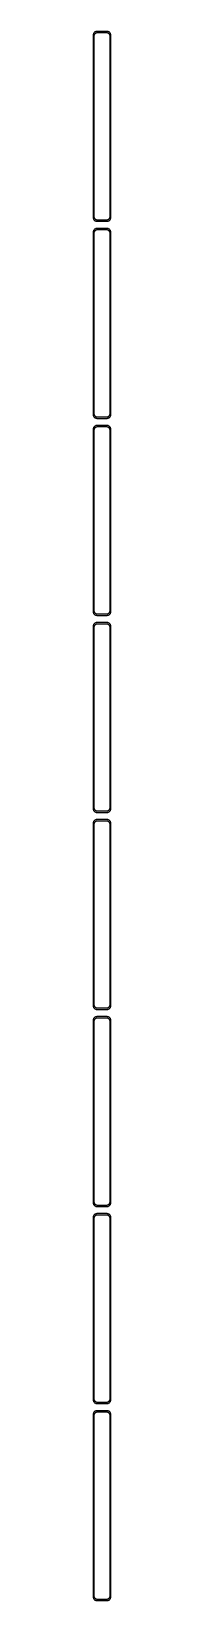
# Model space of a CAD drawing. Header units: metres. Extents: x -11 to 11, y 3615 to 7341.
# Drawn here: x -11 to 11, y 5358 to 7341 of the extents above; entities that cross this region are included whole.
import ezdxf

# ---------------------------------------------------------------- set-up
doc = ezdxf.new("R2010")
doc.units = ezdxf.units.M

msp = doc.modelspace()

# ---------------------------------------------------------------- linework, layer by layer
for p, q in [((-11.0929, 7337.24), (-11.2106, 7336.63)), ((-10.8989, 7337.84), (-11.0929, 7337.24)), ((-10.6315, 7338.41), (-10.8989, 7337.84)), ((-10.2951, 7338.94), (-10.6315, 7338.41)), ((-9.89484, 7339.42), (-10.2951, 7338.94)), ((-9.43712, 7339.85), (-9.89484, 7339.42)), ((-9.4691, 7336.97), (-9.25522, 7337.43)), ((-8.92912, 7340.22), (-9.43712, 7339.85)), ((-9.25522, 7337.43), (-8.98605, 7337.85)), ((-8.98605, 7337.85), (-8.66586, 7338.24)), ((-8.37889, 7340.52), (-8.92912, 7340.22)), ((-8.66586, 7338.24), (-8.29968, 7338.58)), ((-7.79507, 7340.76), (-8.37889, 7340.52)), ((-8.29968, 7338.58), (-7.8933, 7338.88)), ((-7.8933, 7338.88), (-7.45311, 7339.12)), ((-7.1869, 7340.91), (-7.79507, 7340.76)), ((-7.45311, 7339.12), (-6.98605, 7339.3)), ((-6.56395, 7340.99), (-7.1869, 7340.91)), ((-6.98605, 7339.3), (-6.49951, 7339.43)), ((6.56395, 7340.99), (-6.56395, 7340.99)), ((-6.49951, 7339.43), (-6.00116, 7339.49)), ((-6.00116, 7339.49), (6.00116, 7339.49)), ((6.00116, 7339.49), (6.49951, 7339.43)), ((6.49951, 7339.43), (6.98605, 7339.3)), ((7.1869, 7340.91), (6.56395, 7340.99)), ((6.98605, 7339.3), (7.45311, 7339.12)), ((7.79507, 7340.76), (7.1869, 7340.91)), ((7.45311, 7339.12), (7.8933, 7338.88)), ((8.37889, 7340.52), (7.79507, 7340.76)), ((7.8933, 7338.88), (8.29968, 7338.58)), ((8.29968, 7338.58), (8.66586, 7338.24)), ((8.92912, 7340.22), (8.37889, 7340.52)), ((8.66586, 7338.24), (8.98605, 7337.85)), ((9.43712, 7339.85), (8.92912, 7340.22)), ((8.98605, 7337.85), (9.25522, 7337.43)), ((9.25522, 7337.43), (9.4691, 7336.97)), ((9.89484, 7339.42), (9.43712, 7339.85)), ((10.2951, 7338.94), (9.89484, 7339.42)), ((10.6315, 7338.41), (10.2951, 7338.94)), ((10.8989, 7337.84), (10.6315, 7338.41)), ((11.0929, 7337.24), (10.8989, 7337.84)), ((11.2106, 7336.63), (11.0929, 7337.24)), ((-11.2106, 7336.63), (-11.25, 7336)), ((-11.25, 7336), (-11.25, 7106)), ((-9.75, 7335.5), (-9.71844, 7336)), ((-9.75, 7106.5), (-9.75, 7335.5)), ((-9.71844, 7336), (-9.62433, 7336.49)), ((-9.62433, 7336.49), (-9.4691, 7336.97)), ((9.4691, 7336.97), (9.62433, 7336.49)), ((9.62433, 7336.49), (9.71844, 7336)), ((9.71844, 7336), (9.75, 7335.5)), ((9.75, 7335.5), (9.75, 7106.5)), ((11.25, 7336), (11.2106, 7336.63)), ((11.25, 7106), (11.25, 7336)), ((-11.25, 7106), (-11.2106, 7105.37)), ((-11.2106, 7105.37), (-11.0929, 7104.76)), ((-11.0929, 7104.76), (-10.8989, 7104.16)), ((-10.8989, 7104.16), (-10.6315, 7103.59)), ((-10.6315, 7103.59), (-10.2951, 7103.06)), ((-10.2951, 7103.06), (-9.89484, 7102.58)), ((-9.89484, 7102.58), (-9.43712, 7102.15)), ((-9.71844, 7106), (-9.75, 7106.5)), ((-9.62433, 7105.51), (-9.71844, 7106)), ((-9.4691, 7105.03), (-9.62433, 7105.51)), ((-9.25522, 7104.57), (-9.4691, 7105.03)), ((-9.43712, 7102.15), (-8.92912, 7101.78)), ((-8.98605, 7104.15), (-9.25522, 7104.57)), ((-8.66586, 7103.76), (-8.98605, 7104.15)), ((-8.92912, 7101.78), (-8.37889, 7101.48)), ((-8.29968, 7103.42), (-8.66586, 7103.76)), ((-8.37889, 7101.48), (-7.79507, 7101.24)), ((-7.8933, 7103.12), (-8.29968, 7103.42)), ((-7.45311, 7102.88), (-7.8933, 7103.12)), ((-7.79507, 7101.24), (-7.1869, 7101.09)), ((-6.98605, 7102.7), (-7.45311, 7102.88)), ((-7.1869, 7101.09), (-6.56395, 7101.01)), ((-6.49951, 7102.57), (-6.98605, 7102.7)), ((-6.56395, 7101.01), (6.56395, 7101.01)), ((-6.00116, 7102.51), (-6.49951, 7102.57)), ((6.00116, 7102.51), (-6.00116, 7102.51)), ((6.49951, 7102.57), (6.00116, 7102.51)), ((6.98605, 7102.7), (6.49951, 7102.57)), ((6.56395, 7101.01), (7.1869, 7101.09)), ((7.45311, 7102.88), (6.98605, 7102.7)), ((7.1869, 7101.09), (7.79507, 7101.24)), ((7.8933, 7103.12), (7.45311, 7102.88)), ((7.79507, 7101.24), (8.37889, 7101.48)), ((8.29968, 7103.42), (7.8933, 7103.12)), ((8.66586, 7103.76), (8.29968, 7103.42)), ((8.37889, 7101.48), (8.92912, 7101.78)), ((8.98605, 7104.15), (8.66586, 7103.76)), ((8.92912, 7101.78), (9.43712, 7102.15)), ((9.25522, 7104.57), (8.98605, 7104.15)), ((9.4691, 7105.03), (9.25522, 7104.57)), ((9.43712, 7102.15), (9.89484, 7102.58)), ((9.62433, 7105.51), (9.4691, 7105.03)), ((9.71844, 7106), (9.62433, 7105.51)), ((9.75, 7106.5), (9.71844, 7106)), ((9.89484, 7102.58), (10.2951, 7103.06)), ((10.2951, 7103.06), (10.6315, 7103.59)), ((10.6315, 7103.59), (10.8989, 7104.16)), ((10.8989, 7104.16), (11.0929, 7104.76)), ((11.0929, 7104.76), (11.2106, 7105.37)), ((11.2106, 7105.37), (11.25, 7106)), ((-11.2106, 7087.63), (-11.25, 7087)), ((-11.25, 7087), (-11.25, 6857)), ((-11.0929, 7088.24), (-11.2106, 7087.63)), ((-10.8989, 7088.84), (-11.0929, 7088.24)), ((-10.6315, 7089.41), (-10.8989, 7088.84)), ((-10.2951, 7089.94), (-10.6315, 7089.41)), ((-9.89484, 7090.42), (-10.2951, 7089.94)), ((-9.43712, 7090.85), (-9.89484, 7090.42)), ((-9.75, 7086.5), (-9.71844, 7087)), ((-9.75, 6857.5), (-9.75, 7086.5)), ((-9.71844, 7087), (-9.62433, 7087.49)), ((-9.62433, 7087.49), (-9.4691, 7087.97)), ((-9.4691, 7087.97), (-9.25522, 7088.43)), ((-8.92912, 7091.22), (-9.43712, 7090.85)), ((-9.25522, 7088.43), (-8.98605, 7088.85)), ((-8.98605, 7088.85), (-8.66586, 7089.24)), ((-8.37889, 7091.52), (-8.92912, 7091.22)), ((-8.66586, 7089.24), (-8.29968, 7089.58)), ((-7.79507, 7091.76), (-8.37889, 7091.52)), ((-8.29968, 7089.58), (-7.8933, 7089.88)), ((-7.8933, 7089.88), (-7.45311, 7090.12)), ((-7.1869, 7091.91), (-7.79507, 7091.76)), ((-7.45311, 7090.12), (-6.98605, 7090.3)), ((-6.56395, 7091.99), (-7.1869, 7091.91)), ((-6.98605, 7090.3), (-6.49951, 7090.43)), ((6.56395, 7091.99), (-6.56395, 7091.99)), ((-6.49951, 7090.43), (-6.00116, 7090.49)), ((-6.00116, 7090.49), (6.00116, 7090.49)), ((6.00116, 7090.49), (6.49951, 7090.43)), ((6.49951, 7090.43), (6.98605, 7090.3)), ((7.1869, 7091.91), (6.56395, 7091.99)), ((6.98605, 7090.3), (7.45311, 7090.12)), ((7.79507, 7091.76), (7.1869, 7091.91)), ((7.45311, 7090.12), (7.8933, 7089.88)), ((8.37889, 7091.52), (7.79507, 7091.76)), ((7.8933, 7089.88), (8.29968, 7089.58)), ((8.29968, 7089.58), (8.66586, 7089.24)), ((8.92912, 7091.22), (8.37889, 7091.52)), ((8.66586, 7089.24), (8.98605, 7088.85)), ((9.43712, 7090.85), (8.92912, 7091.22)), ((8.98605, 7088.85), (9.25522, 7088.43)), ((9.25522, 7088.43), (9.4691, 7087.97)), ((9.89484, 7090.42), (9.43712, 7090.85)), ((9.4691, 7087.97), (9.62433, 7087.49)), ((9.62433, 7087.49), (9.71844, 7087)), ((9.71844, 7087), (9.75, 7086.5)), ((9.75, 7086.5), (9.75, 6857.5)), ((10.2951, 7089.94), (9.89484, 7090.42)), ((10.6315, 7089.41), (10.2951, 7089.94)), ((10.8989, 7088.84), (10.6315, 7089.41)), ((11.0929, 7088.24), (10.8989, 7088.84)), ((11.2106, 7087.63), (11.0929, 7088.24)), ((11.25, 7087), (11.2106, 7087.63)), ((11.25, 6857), (11.25, 7087)), ((-11.25, 6857), (-11.2106, 6856.37)), ((-11.2106, 6856.37), (-11.0929, 6855.76)), ((-11.0929, 6855.76), (-10.8989, 6855.16)), ((-10.8989, 6855.16), (-10.6315, 6854.59)), ((-10.6315, 6854.59), (-10.2951, 6854.06)), ((-10.2951, 6854.06), (-9.89484, 6853.58)), ((-9.89484, 6841.42), (-10.2951, 6840.94)), ((-9.89484, 6853.58), (-9.43712, 6853.15)), ((-9.43712, 6841.85), (-9.89484, 6841.42)), ((-9.71844, 6857), (-9.75, 6857.5)), ((-9.62433, 6856.51), (-9.71844, 6857)), ((-9.4691, 6856.03), (-9.62433, 6856.51)), ((-9.25522, 6855.57), (-9.4691, 6856.03)), ((-9.43712, 6853.15), (-8.92912, 6852.78)), ((-8.92912, 6842.22), (-9.43712, 6841.85)), ((-8.98605, 6855.15), (-9.25522, 6855.57)), ((-8.66586, 6854.76), (-8.98605, 6855.15)), ((-8.92912, 6852.78), (-8.37889, 6852.48)), ((-8.37889, 6842.52), (-8.92912, 6842.22)), ((-8.29968, 6854.42), (-8.66586, 6854.76)), ((-8.37889, 6852.48), (-7.79507, 6852.24)), ((-7.79507, 6842.76), (-8.37889, 6842.52)), ((-7.8933, 6854.12), (-8.29968, 6854.42)), ((-7.45311, 6853.88), (-7.8933, 6854.12)), ((-7.79507, 6852.24), (-7.1869, 6852.09)), ((-7.1869, 6842.91), (-7.79507, 6842.76)), ((-6.98605, 6853.7), (-7.45311, 6853.88)), ((-7.45311, 6841.12), (-6.98605, 6841.3)), ((-7.1869, 6852.09), (-6.56395, 6852.01)), ((-6.56395, 6842.99), (-7.1869, 6842.91)), ((-6.49951, 6853.57), (-6.98605, 6853.7)), ((-6.98605, 6841.3), (-6.49951, 6841.43)), ((-6.56395, 6852.01), (6.56395, 6852.01)), ((6.56395, 6842.99), (-6.56395, 6842.99)), ((-6.00116, 6853.51), (-6.49951, 6853.57)), ((-6.49951, 6841.43), (-6.00116, 6841.49)), ((6.00116, 6853.51), (-6.00116, 6853.51)), ((-6.00116, 6841.49), (6.00116, 6841.49)), ((6.49951, 6853.57), (6.00116, 6853.51)), ((6.00116, 6841.49), (6.49951, 6841.43)), ((6.98605, 6853.7), (6.49951, 6853.57)), ((6.49951, 6841.43), (6.98605, 6841.3)), ((6.56395, 6852.01), (7.1869, 6852.09)), ((7.1869, 6842.91), (6.56395, 6842.99)), ((7.45311, 6853.88), (6.98605, 6853.7)), ((6.98605, 6841.3), (7.45311, 6841.12)), ((7.1869, 6852.09), (7.79507, 6852.24)), ((7.79507, 6842.76), (7.1869, 6842.91)), ((7.8933, 6854.12), (7.45311, 6853.88)), ((7.79507, 6852.24), (8.37889, 6852.48)), ((8.37889, 6842.52), (7.79507, 6842.76)), ((8.29968, 6854.42), (7.8933, 6854.12)), ((8.66586, 6854.76), (8.29968, 6854.42)), ((8.37889, 6852.48), (8.92912, 6852.78)), ((8.92912, 6842.22), (8.37889, 6842.52)), ((8.98605, 6855.15), (8.66586, 6854.76)), ((8.92912, 6852.78), (9.43712, 6853.15)), ((9.43712, 6841.85), (8.92912, 6842.22)), ((9.25522, 6855.57), (8.98605, 6855.15)), ((9.4691, 6856.03), (9.25522, 6855.57)), ((9.43712, 6853.15), (9.89484, 6853.58)), ((9.89484, 6841.42), (9.43712, 6841.85)), ((9.62433, 6856.51), (9.4691, 6856.03)), ((9.71844, 6857), (9.62433, 6856.51)), ((9.75, 6857.5), (9.71844, 6857)), ((9.89484, 6853.58), (10.2951, 6854.06)), ((10.2951, 6840.94), (9.89484, 6841.42)), ((10.2951, 6854.06), (10.6315, 6854.59)), ((10.6315, 6854.59), (10.8989, 6855.16)), ((10.8989, 6855.16), (11.0929, 6855.76)), ((11.0929, 6855.76), (11.2106, 6856.37)), ((11.2106, 6856.37), (11.25, 6857)), ((-11.2106, 6838.63), (-11.25, 6838)), ((-11.25, 6838), (-11.25, 6608)), ((-11.0929, 6839.24), (-11.2106, 6838.63)), ((-10.8989, 6839.84), (-11.0929, 6839.24)), ((-10.6315, 6840.41), (-10.8989, 6839.84)), ((-10.2951, 6840.94), (-10.6315, 6840.41)), ((-9.75, 6837.5), (-9.71844, 6838)), ((-9.75, 6608.5), (-9.75, 6837.5)), ((-9.71844, 6838), (-9.62433, 6838.49)), ((-9.62433, 6838.49), (-9.4691, 6838.97)), ((-9.4691, 6838.97), (-9.25522, 6839.43)), ((-9.25522, 6839.43), (-8.98605, 6839.85)), ((-8.98605, 6839.85), (-8.66586, 6840.24)), ((-8.66586, 6840.24), (-8.29968, 6840.58)), ((-8.29968, 6840.58), (-7.8933, 6840.88)), ((-7.8933, 6840.88), (-7.45311, 6841.12)), ((7.45311, 6841.12), (7.8933, 6840.88)), ((7.8933, 6840.88), (8.29968, 6840.58)), ((8.29968, 6840.58), (8.66586, 6840.24)), ((8.66586, 6840.24), (8.98605, 6839.85)), ((8.98605, 6839.85), (9.25522, 6839.43)), ((9.25522, 6839.43), (9.4691, 6838.97)), ((9.4691, 6838.97), (9.62433, 6838.49)), ((9.62433, 6838.49), (9.71844, 6838)), ((9.71844, 6838), (9.75, 6837.5)), ((9.75, 6837.5), (9.75, 6608.5)), ((10.6315, 6840.41), (10.2951, 6840.94)), ((10.8989, 6839.84), (10.6315, 6840.41)), ((11.0929, 6839.24), (10.8989, 6839.84)), ((11.2106, 6838.63), (11.0929, 6839.24)), ((11.25, 6838), (11.2106, 6838.63)), ((11.25, 6608), (11.25, 6838)), ((-11.25, 6608), (-11.2106, 6607.37)), ((-11.2106, 6607.37), (-11.0929, 6606.76)), ((-11.0929, 6606.76), (-10.8989, 6606.16)), ((-10.8989, 6606.16), (-10.6315, 6605.59)), ((-10.6315, 6605.59), (-10.2951, 6605.06)), ((-10.2951, 6605.06), (-9.89484, 6604.58)), ((-9.89484, 6604.58), (-9.43712, 6604.15)), ((-9.71844, 6608), (-9.75, 6608.5)), ((-9.62433, 6607.51), (-9.71844, 6608)), ((-9.4691, 6607.03), (-9.62433, 6607.51)), ((-9.25522, 6606.57), (-9.4691, 6607.03)), ((-9.43712, 6604.15), (-8.92912, 6603.78)), ((-8.98605, 6606.15), (-9.25522, 6606.57)), ((-8.66586, 6605.76), (-8.98605, 6606.15)), ((-8.92912, 6603.78), (-8.37889, 6603.48)), ((-8.29968, 6605.42), (-8.66586, 6605.76)), ((-8.37889, 6603.48), (-7.79507, 6603.24)), ((-7.8933, 6605.12), (-8.29968, 6605.42)), ((-7.45311, 6604.88), (-7.8933, 6605.12)), ((-6.98605, 6604.7), (-7.45311, 6604.88)), ((-6.49951, 6604.57), (-6.98605, 6604.7)), ((-6.00116, 6604.51), (-6.49951, 6604.57)), ((6.00116, 6604.51), (-6.00116, 6604.51)), ((6.49951, 6604.57), (6.00116, 6604.51)), ((6.98605, 6604.7), (6.49951, 6604.57)), ((7.45311, 6604.88), (6.98605, 6604.7)), ((7.8933, 6605.12), (7.45311, 6604.88)), ((7.79507, 6603.24), (8.37889, 6603.48)), ((8.29968, 6605.42), (7.8933, 6605.12)), ((8.66586, 6605.76), (8.29968, 6605.42)), ((8.37889, 6603.48), (8.92912, 6603.78)), ((8.98605, 6606.15), (8.66586, 6605.76)), ((8.92912, 6603.78), (9.43712, 6604.15)), ((9.25522, 6606.57), (8.98605, 6606.15)), ((9.4691, 6607.03), (9.25522, 6606.57)), ((9.43712, 6604.15), (9.89484, 6604.58)), ((9.62433, 6607.51), (9.4691, 6607.03)), ((9.71844, 6608), (9.62433, 6607.51)), ((9.75, 6608.5), (9.71844, 6608)), ((9.89484, 6604.58), (10.2951, 6605.06)), ((10.2951, 6605.06), (10.6315, 6605.59)), ((10.6315, 6605.59), (10.8989, 6606.16)), ((10.8989, 6606.16), (11.0929, 6606.76)), ((11.0929, 6606.76), (11.2106, 6607.37)), ((11.2106, 6607.37), (11.25, 6608)), ((-11.2106, 6589.63), (-11.25, 6589)), ((-11.25, 6589), (-11.25, 6359)), ((-11.0929, 6590.24), (-11.2106, 6589.63)), ((-10.8989, 6590.84), (-11.0929, 6590.24)), ((-10.6315, 6591.41), (-10.8989, 6590.84)), ((-10.2951, 6591.94), (-10.6315, 6591.41)), ((-9.89484, 6592.42), (-10.2951, 6591.94)), ((-9.43712, 6592.85), (-9.89484, 6592.42)), ((-9.75, 6588.5), (-9.71844, 6589)), ((-9.75, 6359.5), (-9.75, 6588.5)), ((-9.71844, 6589), (-9.62433, 6589.49)), ((-9.62433, 6589.49), (-9.4691, 6589.97)), ((-9.4691, 6589.97), (-9.25522, 6590.43)), ((-8.92912, 6593.22), (-9.43712, 6592.85)), ((-9.25522, 6590.43), (-8.98605, 6590.85)), ((-8.98605, 6590.85), (-8.66586, 6591.24)), ((-8.37889, 6593.52), (-8.92912, 6593.22)), ((-8.66586, 6591.24), (-8.29968, 6591.58)), ((-7.79507, 6593.76), (-8.37889, 6593.52)), ((-8.29968, 6591.58), (-7.8933, 6591.88)), ((-7.8933, 6591.88), (-7.45311, 6592.12)), ((-7.79507, 6603.24), (-7.1869, 6603.09)), ((-7.1869, 6593.91), (-7.79507, 6593.76)), ((-7.45311, 6592.12), (-6.98605, 6592.3)), ((-7.1869, 6603.09), (-6.56395, 6603.01)), ((-6.56395, 6593.99), (-7.1869, 6593.91)), ((-6.98605, 6592.3), (-6.49951, 6592.43)), ((-6.56395, 6603.01), (6.56395, 6603.01)), ((6.56395, 6593.99), (-6.56395, 6593.99)), ((-6.49951, 6592.43), (-6.00116, 6592.49)), ((-6.00116, 6592.49), (6.00116, 6592.49)), ((6.00116, 6592.49), (6.49951, 6592.43)), ((6.49951, 6592.43), (6.98605, 6592.3)), ((6.56395, 6603.01), (7.1869, 6603.09)), ((7.1869, 6593.91), (6.56395, 6593.99)), ((6.98605, 6592.3), (7.45311, 6592.12)), ((7.1869, 6603.09), (7.79507, 6603.24)), ((7.79507, 6593.76), (7.1869, 6593.91)), ((7.45311, 6592.12), (7.8933, 6591.88)), ((8.37889, 6593.52), (7.79507, 6593.76)), ((7.8933, 6591.88), (8.29968, 6591.58)), ((8.29968, 6591.58), (8.66586, 6591.24)), ((8.92912, 6593.22), (8.37889, 6593.52)), ((8.66586, 6591.24), (8.98605, 6590.85)), ((9.43712, 6592.85), (8.92912, 6593.22)), ((8.98605, 6590.85), (9.25522, 6590.43)), ((9.25522, 6590.43), (9.4691, 6589.97)), ((9.89484, 6592.42), (9.43712, 6592.85)), ((9.4691, 6589.97), (9.62433, 6589.49)), ((9.62433, 6589.49), (9.71844, 6589)), ((9.71844, 6589), (9.75, 6588.5)), ((9.75, 6588.5), (9.75, 6359.5)), ((10.2951, 6591.94), (9.89484, 6592.42)), ((10.6315, 6591.41), (10.2951, 6591.94)), ((10.8989, 6590.84), (10.6315, 6591.41)), ((11.0929, 6590.24), (10.8989, 6590.84)), ((11.2106, 6589.63), (11.0929, 6590.24)), ((11.25, 6589), (11.2106, 6589.63)), ((11.25, 6359), (11.25, 6589)), ((-11.25, 6359), (-11.2106, 6358.37)), ((-11.2106, 6358.37), (-11.0929, 6357.76)), ((-11.0929, 6357.76), (-10.8989, 6357.16)), ((-10.8989, 6357.16), (-10.6315, 6356.59)), ((-10.6315, 6356.59), (-10.2951, 6356.06)), ((-10.2951, 6356.06), (-9.89484, 6355.58)), ((-9.89484, 6355.58), (-9.43712, 6355.15)), ((-9.71844, 6359), (-9.75, 6359.5)), ((-9.62433, 6358.51), (-9.71844, 6359)), ((-9.4691, 6358.03), (-9.62433, 6358.51)), ((-9.25522, 6357.57), (-9.4691, 6358.03)), ((-9.43712, 6355.15), (-8.92912, 6354.78)), ((-8.98605, 6357.15), (-9.25522, 6357.57)), ((-8.66586, 6356.76), (-8.98605, 6357.15)), ((-8.92912, 6354.78), (-8.37889, 6354.48)), ((-8.29968, 6356.42), (-8.66586, 6356.76)), ((-8.37889, 6354.48), (-7.79507, 6354.24)), ((-7.8933, 6356.12), (-8.29968, 6356.42)), ((-7.45311, 6355.88), (-7.8933, 6356.12)), ((-7.79507, 6354.24), (-7.1869, 6354.09)), ((-6.98605, 6355.7), (-7.45311, 6355.88)), ((-7.1869, 6354.09), (-6.56395, 6354.01)), ((-6.49951, 6355.57), (-6.98605, 6355.7)), ((-6.56395, 6354.01), (6.56395, 6354.01)), ((-6.00116, 6355.51), (-6.49951, 6355.57)), ((6.00116, 6355.51), (-6.00116, 6355.51)), ((6.49951, 6355.57), (6.00116, 6355.51)), ((6.98605, 6355.7), (6.49951, 6355.57)), ((6.56395, 6354.01), (7.1869, 6354.09)), ((7.45311, 6355.88), (6.98605, 6355.7)), ((7.1869, 6354.09), (7.79507, 6354.24)), ((7.8933, 6356.12), (7.45311, 6355.88)), ((7.79507, 6354.24), (8.37889, 6354.48)), ((8.29968, 6356.42), (7.8933, 6356.12)), ((8.66586, 6356.76), (8.29968, 6356.42)), ((8.37889, 6354.48), (8.92912, 6354.78)), ((8.98605, 6357.15), (8.66586, 6356.76)), ((8.92912, 6354.78), (9.43712, 6355.15)), ((9.25522, 6357.57), (8.98605, 6357.15)), ((9.4691, 6358.03), (9.25522, 6357.57)), ((9.43712, 6355.15), (9.89484, 6355.58)), ((9.62433, 6358.51), (9.4691, 6358.03)), ((9.71844, 6359), (9.62433, 6358.51)), ((9.75, 6359.5), (9.71844, 6359)), ((9.89484, 6355.58), (10.2951, 6356.06)), ((10.2951, 6356.06), (10.6315, 6356.59)), ((10.6315, 6356.59), (10.8989, 6357.16)), ((10.8989, 6357.16), (11.0929, 6357.76)), ((11.0929, 6357.76), (11.2106, 6358.37)), ((11.2106, 6358.37), (11.25, 6359)), ((-11.2106, 6340.63), (-11.25, 6340)), ((-11.25, 6340), (-11.25, 6110)), ((-11.0929, 6341.24), (-11.2106, 6340.63)), ((-10.8989, 6341.84), (-11.0929, 6341.24)), ((-10.6315, 6342.41), (-10.8989, 6341.84)), ((-10.2951, 6342.94), (-10.6315, 6342.41)), ((-9.89484, 6343.42), (-10.2951, 6342.94)), ((-9.43712, 6343.85), (-9.89484, 6343.42)), ((-9.75, 6339.5), (-9.71844, 6340)), ((-9.75, 6110.5), (-9.75, 6339.5)), ((-9.71844, 6340), (-9.62433, 6340.49)), ((-9.62433, 6340.49), (-9.4691, 6340.97)), ((-9.4691, 6340.97), (-9.25522, 6341.43)), ((-8.92912, 6344.22), (-9.43712, 6343.85)), ((-9.25522, 6341.43), (-8.98605, 6341.85)), ((-8.98605, 6341.85), (-8.66586, 6342.24)), ((-8.37889, 6344.52), (-8.92912, 6344.22)), ((-8.66586, 6342.24), (-8.29968, 6342.58)), ((-7.79507, 6344.76), (-8.37889, 6344.52)), ((-8.29968, 6342.58), (-7.8933, 6342.88)), ((-7.8933, 6342.88), (-7.45311, 6343.12)), ((-7.1869, 6344.91), (-7.79507, 6344.76)), ((-7.45311, 6343.12), (-6.98605, 6343.3)), ((-6.56395, 6344.99), (-7.1869, 6344.91)), ((-6.98605, 6343.3), (-6.49951, 6343.43)), ((6.56395, 6344.99), (-6.56395, 6344.99)), ((-6.49951, 6343.43), (-6.00116, 6343.49)), ((-6.00116, 6343.49), (6.00116, 6343.49)), ((6.00116, 6343.49), (6.49951, 6343.43)), ((6.49951, 6343.43), (6.98605, 6343.3)), ((7.1869, 6344.91), (6.56395, 6344.99)), ((6.98605, 6343.3), (7.45311, 6343.12)), ((7.79507, 6344.76), (7.1869, 6344.91)), ((7.45311, 6343.12), (7.8933, 6342.88)), ((8.37889, 6344.52), (7.79507, 6344.76)), ((7.8933, 6342.88), (8.29968, 6342.58)), ((8.29968, 6342.58), (8.66586, 6342.24)), ((8.92912, 6344.22), (8.37889, 6344.52)), ((8.66586, 6342.24), (8.98605, 6341.85)), ((9.43712, 6343.85), (8.92912, 6344.22)), ((8.98605, 6341.85), (9.25522, 6341.43)), ((9.25522, 6341.43), (9.4691, 6340.97)), ((9.89484, 6343.42), (9.43712, 6343.85)), ((9.4691, 6340.97), (9.62433, 6340.49)), ((9.62433, 6340.49), (9.71844, 6340)), ((9.71844, 6340), (9.75, 6339.5)), ((9.75, 6339.5), (9.75, 6110.5)), ((10.2951, 6342.94), (9.89484, 6343.42)), ((10.6315, 6342.41), (10.2951, 6342.94)), ((10.8989, 6341.84), (10.6315, 6342.41)), ((11.0929, 6341.24), (10.8989, 6341.84)), ((11.2106, 6340.63), (11.0929, 6341.24)), ((11.25, 6340), (11.2106, 6340.63)), ((11.25, 6110), (11.25, 6340)), ((-11.25, 6110), (-11.2106, 6109.37)), ((-11.2106, 6109.37), (-11.0929, 6108.76)), ((-11.0929, 6108.76), (-10.8989, 6108.16)), ((-10.8989, 6108.16), (-10.6315, 6107.59)), ((-10.6315, 6107.59), (-10.2951, 6107.06)), ((-9.71844, 6110), (-9.75, 6110.5)), ((-9.62433, 6109.51), (-9.71844, 6110)), ((-9.4691, 6109.03), (-9.62433, 6109.51)), ((-9.25522, 6108.57), (-9.4691, 6109.03)), ((-8.98605, 6108.15), (-9.25522, 6108.57)), ((-8.66586, 6107.76), (-8.98605, 6108.15)), ((-8.29968, 6107.42), (-8.66586, 6107.76)), ((8.66586, 6107.76), (8.29968, 6107.42)), ((8.98605, 6108.15), (8.66586, 6107.76)), ((9.25522, 6108.57), (8.98605, 6108.15)), ((9.4691, 6109.03), (9.25522, 6108.57)), ((9.62433, 6109.51), (9.4691, 6109.03)), ((9.71844, 6110), (9.62433, 6109.51)), ((9.75, 6110.5), (9.71844, 6110)), ((10.2951, 6107.06), (10.6315, 6107.59)), ((10.6315, 6107.59), (10.8989, 6108.16)), ((10.8989, 6108.16), (11.0929, 6108.76)), ((11.0929, 6108.76), (11.2106, 6109.37)), ((11.2106, 6109.37), (11.25, 6110)), ((-11.2106, 6091.63), (-11.25, 6091)), ((-11.25, 6091), (-11.25, 5861)), ((-11.0929, 6092.24), (-11.2106, 6091.63)), ((-10.8989, 6092.84), (-11.0929, 6092.24)), ((-10.6315, 6093.41), (-10.8989, 6092.84)), ((-10.2951, 6093.94), (-10.6315, 6093.41)), ((-10.2951, 6107.06), (-9.89484, 6106.58)), ((-9.89484, 6094.42), (-10.2951, 6093.94)), ((-9.89484, 6106.58), (-9.43712, 6106.15)), ((-9.43712, 6094.85), (-9.89484, 6094.42)), ((-9.75, 6090.5), (-9.71844, 6091)), ((-9.75, 5861.5), (-9.75, 6090.5)), ((-9.71844, 6091), (-9.62433, 6091.49)), ((-9.62433, 6091.49), (-9.4691, 6091.97)), ((-9.4691, 6091.97), (-9.25522, 6092.43)), ((-9.43712, 6106.15), (-8.92912, 6105.78)), ((-8.92912, 6095.22), (-9.43712, 6094.85)), ((-9.25522, 6092.43), (-8.98605, 6092.85)), ((-8.98605, 6092.85), (-8.66586, 6093.24)), ((-8.92912, 6105.78), (-8.37889, 6105.48)), ((-8.37889, 6095.52), (-8.92912, 6095.22)), ((-8.66586, 6093.24), (-8.29968, 6093.58)), ((-8.37889, 6105.48), (-7.79507, 6105.24)), ((-7.79507, 6095.76), (-8.37889, 6095.52)), ((-7.8933, 6107.12), (-8.29968, 6107.42)), ((-8.29968, 6093.58), (-7.8933, 6093.88)), ((-7.45311, 6106.88), (-7.8933, 6107.12)), ((-7.8933, 6093.88), (-7.45311, 6094.12)), ((-7.79507, 6105.24), (-7.1869, 6105.09)), ((-7.1869, 6095.91), (-7.79507, 6095.76)), ((-6.98605, 6106.7), (-7.45311, 6106.88)), ((-7.45311, 6094.12), (-6.98605, 6094.3)), ((-7.1869, 6105.09), (-6.56395, 6105.01)), ((-6.56395, 6095.99), (-7.1869, 6095.91)), ((-6.49951, 6106.57), (-6.98605, 6106.7)), ((-6.98605, 6094.3), (-6.49951, 6094.43)), ((-6.56395, 6105.01), (6.56395, 6105.01)), ((6.56395, 6095.99), (-6.56395, 6095.99)), ((-6.00116, 6106.51), (-6.49951, 6106.57)), ((-6.49951, 6094.43), (-6.00116, 6094.49)), ((6.00116, 6106.51), (-6.00116, 6106.51)), ((-6.00116, 6094.49), (6.00116, 6094.49)), ((6.49951, 6106.57), (6.00116, 6106.51)), ((6.00116, 6094.49), (6.49951, 6094.43)), ((6.98605, 6106.7), (6.49951, 6106.57)), ((6.49951, 6094.43), (6.98605, 6094.3)), ((6.56395, 6105.01), (7.1869, 6105.09)), ((7.1869, 6095.91), (6.56395, 6095.99)), ((7.45311, 6106.88), (6.98605, 6106.7)), ((6.98605, 6094.3), (7.45311, 6094.12)), ((7.1869, 6105.09), (7.79507, 6105.24)), ((7.79507, 6095.76), (7.1869, 6095.91)), ((7.8933, 6107.12), (7.45311, 6106.88)), ((7.45311, 6094.12), (7.8933, 6093.88)), ((7.79507, 6105.24), (8.37889, 6105.48)), ((8.37889, 6095.52), (7.79507, 6095.76)), ((8.29968, 6107.42), (7.8933, 6107.12)), ((7.8933, 6093.88), (8.29968, 6093.58)), ((8.29968, 6093.58), (8.66586, 6093.24)), ((8.37889, 6105.48), (8.92912, 6105.78)), ((8.92912, 6095.22), (8.37889, 6095.52)), ((8.66586, 6093.24), (8.98605, 6092.85)), ((8.92912, 6105.78), (9.43712, 6106.15)), ((9.43712, 6094.85), (8.92912, 6095.22)), ((8.98605, 6092.85), (9.25522, 6092.43)), ((9.25522, 6092.43), (9.4691, 6091.97)), ((9.43712, 6106.15), (9.89484, 6106.58)), ((9.89484, 6094.42), (9.43712, 6094.85)), ((9.4691, 6091.97), (9.62433, 6091.49)), ((9.62433, 6091.49), (9.71844, 6091)), ((9.71844, 6091), (9.75, 6090.5)), ((9.75, 6090.5), (9.75, 5861.5)), ((9.89484, 6106.58), (10.2951, 6107.06)), ((10.2951, 6093.94), (9.89484, 6094.42)), ((10.6315, 6093.41), (10.2951, 6093.94)), ((10.8989, 6092.84), (10.6315, 6093.41)), ((11.0929, 6092.24), (10.8989, 6092.84)), ((11.2106, 6091.63), (11.0929, 6092.24)), ((11.25, 6091), (11.2106, 6091.63)), ((11.25, 5861), (11.25, 6091)), ((-11.25, 5861), (-11.2106, 5860.37)), ((-11.2106, 5860.37), (-11.0929, 5859.76)), ((-11.0929, 5859.76), (-10.8989, 5859.16)), ((-10.8989, 5859.16), (-10.6315, 5858.59)), ((-10.6315, 5858.59), (-10.2951, 5858.06)), ((-10.2951, 5858.06), (-9.89484, 5857.58)), ((-9.89484, 5857.58), (-9.43712, 5857.15)), ((-9.71844, 5861), (-9.75, 5861.5)), ((-9.62433, 5860.51), (-9.71844, 5861)), ((-9.4691, 5860.03), (-9.62433, 5860.51)), ((-9.25522, 5859.57), (-9.4691, 5860.03)), ((-9.43712, 5857.15), (-8.92912, 5856.78)), ((-8.98605, 5859.15), (-9.25522, 5859.57)), ((-8.66586, 5858.76), (-8.98605, 5859.15)), ((-8.92912, 5856.78), (-8.37889, 5856.48)), ((-8.29968, 5858.42), (-8.66586, 5858.76)), ((-8.37889, 5856.48), (-7.79507, 5856.24)), ((-7.8933, 5858.12), (-8.29968, 5858.42)), ((-7.45311, 5857.88), (-7.8933, 5858.12)), ((-7.79507, 5856.24), (-7.1869, 5856.09)), ((-6.98605, 5857.7), (-7.45311, 5857.88)), ((-7.1869, 5856.09), (-6.56395, 5856.01)), ((-6.49951, 5857.57), (-6.98605, 5857.7)), ((-6.56395, 5856.01), (6.56395, 5856.01)), ((-6.00116, 5857.51), (-6.49951, 5857.57)), ((6.00116, 5857.51), (-6.00116, 5857.51)), ((6.49951, 5857.57), (6.00116, 5857.51)), ((6.98605, 5857.7), (6.49951, 5857.57)), ((6.56395, 5856.01), (7.1869, 5856.09)), ((7.45311, 5857.88), (6.98605, 5857.7)), ((7.1869, 5856.09), (7.79507, 5856.24)), ((7.8933, 5858.12), (7.45311, 5857.88)), ((7.79507, 5856.24), (8.37889, 5856.48)), ((8.29968, 5858.42), (7.8933, 5858.12)), ((8.66586, 5858.76), (8.29968, 5858.42)), ((8.37889, 5856.48), (8.92912, 5856.78)), ((8.98605, 5859.15), (8.66586, 5858.76)), ((8.92912, 5856.78), (9.43712, 5857.15)), ((9.25522, 5859.57), (8.98605, 5859.15)), ((9.4691, 5860.03), (9.25522, 5859.57)), ((9.43712, 5857.15), (9.89484, 5857.58)), ((9.62433, 5860.51), (9.4691, 5860.03)), ((9.71844, 5861), (9.62433, 5860.51)), ((9.75, 5861.5), (9.71844, 5861)), ((9.89484, 5857.58), (10.2951, 5858.06)), ((10.2951, 5858.06), (10.6315, 5858.59)), ((10.6315, 5858.59), (10.8989, 5859.16)), ((10.8989, 5859.16), (11.0929, 5859.76)), ((11.0929, 5859.76), (11.2106, 5860.37)), ((11.2106, 5860.37), (11.25, 5861)), ((-11.2106, 5842.63), (-11.25, 5842)), ((-11.25, 5842), (-11.25, 5612)), ((-11.0929, 5843.24), (-11.2106, 5842.63)), ((-10.8989, 5843.84), (-11.0929, 5843.24)), ((-10.6315, 5844.41), (-10.8989, 5843.84)), ((-10.2951, 5844.94), (-10.6315, 5844.41)), ((-9.89484, 5845.42), (-10.2951, 5844.94)), ((-9.43712, 5845.85), (-9.89484, 5845.42)), ((-9.75, 5841.5), (-9.71844, 5842)), ((-9.75, 5612.5), (-9.75, 5841.5)), ((-9.71844, 5842), (-9.62433, 5842.49)), ((-9.62433, 5842.49), (-9.4691, 5842.97)), ((-9.4691, 5842.97), (-9.25522, 5843.43)), ((-8.92912, 5846.22), (-9.43712, 5845.85)), ((-9.25522, 5843.43), (-8.98605, 5843.85)), ((-8.98605, 5843.85), (-8.66586, 5844.24)), ((-8.37889, 5846.52), (-8.92912, 5846.22)), ((-8.66586, 5844.24), (-8.29968, 5844.58)), ((-7.79507, 5846.76), (-8.37889, 5846.52)), ((-8.29968, 5844.58), (-7.8933, 5844.88)), ((-7.8933, 5844.88), (-7.45311, 5845.12)), ((-7.1869, 5846.91), (-7.79507, 5846.76)), ((-7.45311, 5845.12), (-6.98605, 5845.3)), ((-6.56395, 5846.99), (-7.1869, 5846.91)), ((-6.98605, 5845.3), (-6.49951, 5845.43)), ((6.56395, 5846.99), (-6.56395, 5846.99)), ((-6.49951, 5845.43), (-6.00116, 5845.49)), ((-6.00116, 5845.49), (6.00116, 5845.49)), ((6.00116, 5845.49), (6.49951, 5845.43)), ((6.49951, 5845.43), (6.98605, 5845.3)), ((7.1869, 5846.91), (6.56395, 5846.99)), ((6.98605, 5845.3), (7.45311, 5845.12)), ((7.79507, 5846.76), (7.1869, 5846.91)), ((7.45311, 5845.12), (7.8933, 5844.88)), ((8.37889, 5846.52), (7.79507, 5846.76)), ((7.8933, 5844.88), (8.29968, 5844.58)), ((8.29968, 5844.58), (8.66586, 5844.24)), ((8.92912, 5846.22), (8.37889, 5846.52)), ((8.66586, 5844.24), (8.98605, 5843.85)), ((9.43712, 5845.85), (8.92912, 5846.22)), ((8.98605, 5843.85), (9.25522, 5843.43)), ((9.25522, 5843.43), (9.4691, 5842.97)), ((9.89484, 5845.42), (9.43712, 5845.85)), ((9.4691, 5842.97), (9.62433, 5842.49)), ((9.62433, 5842.49), (9.71844, 5842)), ((9.71844, 5842), (9.75, 5841.5)), ((9.75, 5841.5), (9.75, 5612.5)), ((10.2951, 5844.94), (9.89484, 5845.42)), ((10.6315, 5844.41), (10.2951, 5844.94)), ((10.8989, 5843.84), (10.6315, 5844.41)), ((11.0929, 5843.24), (10.8989, 5843.84)), ((11.2106, 5842.63), (11.0929, 5843.24)), ((11.25, 5842), (11.2106, 5842.63)), ((11.25, 5612), (11.25, 5842)), ((-11.25, 5612), (-11.2106, 5611.37)), ((-9.71844, 5612), (-9.75, 5612.5)), ((-9.62433, 5611.51), (-9.71844, 5612)), ((9.71844, 5612), (9.62433, 5611.51)), ((9.75, 5612.5), (9.71844, 5612)), ((11.2106, 5611.37), (11.25, 5612)), ((-11.2106, 5593.63), (-11.25, 5593)), ((-11.25, 5593), (-11.25, 5363)), ((-11.2106, 5611.37), (-11.0929, 5610.76)), ((-11.0929, 5594.24), (-11.2106, 5593.63)), ((-11.0929, 5610.76), (-10.8989, 5610.16)), ((-10.8989, 5594.84), (-11.0929, 5594.24)), ((-10.8989, 5610.16), (-10.6315, 5609.59)), ((-10.6315, 5595.41), (-10.8989, 5594.84)), ((-10.6315, 5609.59), (-10.2951, 5609.06)), ((-10.2951, 5595.94), (-10.6315, 5595.41)), ((-10.2951, 5609.06), (-9.89484, 5608.58)), ((-9.89484, 5596.42), (-10.2951, 5595.94)), ((-9.89484, 5608.58), (-9.43712, 5608.15)), ((-9.43712, 5596.85), (-9.89484, 5596.42)), ((-9.75, 5592.5), (-9.71844, 5593)), ((-9.75, 5363.5), (-9.75, 5592.5)), ((-9.71844, 5593), (-9.62433, 5593.49)), ((-9.4691, 5611.03), (-9.62433, 5611.51)), ((-9.62433, 5593.49), (-9.4691, 5593.97)), ((-9.25522, 5610.57), (-9.4691, 5611.03)), ((-9.4691, 5593.97), (-9.25522, 5594.43)), ((-9.43712, 5608.15), (-8.92912, 5607.78)), ((-8.92912, 5597.22), (-9.43712, 5596.85)), ((-8.98605, 5610.15), (-9.25522, 5610.57)), ((-9.25522, 5594.43), (-8.98605, 5594.85)), ((-8.66586, 5609.76), (-8.98605, 5610.15)), ((-8.98605, 5594.85), (-8.66586, 5595.24)), ((-8.92912, 5607.78), (-8.37889, 5607.48)), ((-8.37889, 5597.52), (-8.92912, 5597.22)), ((-8.29968, 5609.42), (-8.66586, 5609.76)), ((-8.66586, 5595.24), (-8.29968, 5595.58)), ((-8.37889, 5607.48), (-7.79507, 5607.24)), ((-7.79507, 5597.76), (-8.37889, 5597.52)), ((-7.8933, 5609.12), (-8.29968, 5609.42)), ((-8.29968, 5595.58), (-7.8933, 5595.88)), ((-7.45311, 5608.88), (-7.8933, 5609.12)), ((-7.8933, 5595.88), (-7.45311, 5596.12)), ((-7.79507, 5607.24), (-7.1869, 5607.09)), ((-7.1869, 5597.91), (-7.79507, 5597.76)), ((-6.98605, 5608.7), (-7.45311, 5608.88)), ((-7.45311, 5596.12), (-6.98605, 5596.3)), ((-7.1869, 5607.09), (-6.56395, 5607.01)), ((-6.56395, 5597.99), (-7.1869, 5597.91)), ((-6.49951, 5608.57), (-6.98605, 5608.7)), ((-6.98605, 5596.3), (-6.49951, 5596.43)), ((-6.56395, 5607.01), (6.56395, 5607.01)), ((6.56395, 5597.99), (-6.56395, 5597.99)), ((-6.00116, 5608.51), (-6.49951, 5608.57)), ((-6.49951, 5596.43), (-6.00116, 5596.49)), ((6.00116, 5608.51), (-6.00116, 5608.51)), ((-6.00116, 5596.49), (6.00116, 5596.49)), ((6.49951, 5608.57), (6.00116, 5608.51)), ((6.00116, 5596.49), (6.49951, 5596.43)), ((6.98605, 5608.7), (6.49951, 5608.57)), ((6.49951, 5596.43), (6.98605, 5596.3)), ((6.56395, 5607.01), (7.1869, 5607.09)), ((7.1869, 5597.91), (6.56395, 5597.99)), ((7.45311, 5608.88), (6.98605, 5608.7)), ((6.98605, 5596.3), (7.45311, 5596.12)), ((7.1869, 5607.09), (7.79507, 5607.24)), ((7.79507, 5597.76), (7.1869, 5597.91)), ((7.8933, 5609.12), (7.45311, 5608.88)), ((7.45311, 5596.12), (7.8933, 5595.88)), ((7.79507, 5607.24), (8.37889, 5607.48)), ((8.37889, 5597.52), (7.79507, 5597.76)), ((8.29968, 5609.42), (7.8933, 5609.12)), ((7.8933, 5595.88), (8.29968, 5595.58)), ((8.66586, 5609.76), (8.29968, 5609.42)), ((8.29968, 5595.58), (8.66586, 5595.24)), ((8.37889, 5607.48), (8.92912, 5607.78)), ((8.92912, 5597.22), (8.37889, 5597.52)), ((8.98605, 5610.15), (8.66586, 5609.76)), ((8.66586, 5595.24), (8.98605, 5594.85)), ((8.92912, 5607.78), (9.43712, 5608.15)), ((9.43712, 5596.85), (8.92912, 5597.22)), ((9.25522, 5610.57), (8.98605, 5610.15)), ((8.98605, 5594.85), (9.25522, 5594.43)), ((9.4691, 5611.03), (9.25522, 5610.57)), ((9.25522, 5594.43), (9.4691, 5593.97)), ((9.43712, 5608.15), (9.89484, 5608.58)), ((9.89484, 5596.42), (9.43712, 5596.85)), ((9.62433, 5611.51), (9.4691, 5611.03)), ((9.4691, 5593.97), (9.62433, 5593.49)), ((9.62433, 5593.49), (9.71844, 5593)), ((9.71844, 5593), (9.75, 5592.5)), ((9.75, 5592.5), (9.75, 5363.5)), ((9.89484, 5608.58), (10.2951, 5609.06)), ((10.2951, 5595.94), (9.89484, 5596.42)), ((10.2951, 5609.06), (10.6315, 5609.59)), ((10.6315, 5595.41), (10.2951, 5595.94)), ((10.6315, 5609.59), (10.8989, 5610.16)), ((10.8989, 5594.84), (10.6315, 5595.41)), ((10.8989, 5610.16), (11.0929, 5610.76)), ((11.0929, 5594.24), (10.8989, 5594.84)), ((11.0929, 5610.76), (11.2106, 5611.37)), ((11.2106, 5593.63), (11.0929, 5594.24)), ((11.25, 5593), (11.2106, 5593.63)), ((11.25, 5363), (11.25, 5593)), ((-11.25, 5363), (-11.2106, 5362.37)), ((-11.2106, 5362.37), (-11.0929, 5361.76)), ((-11.0929, 5361.76), (-10.8989, 5361.16)), ((-10.8989, 5361.16), (-10.6315, 5360.59)), ((-10.6315, 5360.59), (-10.2951, 5360.06)), ((-10.2951, 5360.06), (-9.89484, 5359.58)), ((-9.89484, 5359.58), (-9.43712, 5359.15)), ((-9.71844, 5363), (-9.75, 5363.5)), ((-9.62433, 5362.51), (-9.71844, 5363)), ((-9.4691, 5362.03), (-9.62433, 5362.51)), ((-9.25522, 5361.57), (-9.4691, 5362.03)), ((-9.43712, 5359.15), (-8.92912, 5358.78)), ((-8.98605, 5361.15), (-9.25522, 5361.57)), ((-8.66586, 5360.76), (-8.98605, 5361.15)), ((-8.92912, 5358.78), (-8.37889, 5358.48)), ((-8.29968, 5360.42), (-8.66586, 5360.76)), ((-8.37889, 5358.48), (-7.79507, 5358.24)), ((-7.8933, 5360.12), (-8.29968, 5360.42)), ((-7.45311, 5359.88), (-7.8933, 5360.12)), ((-7.79507, 5358.24), (-7.1869, 5358.09)), ((-6.98605, 5359.7), (-7.45311, 5359.88)), ((-7.1869, 5358.09), (-6.56395, 5358.01)), ((-6.49951, 5359.57), (-6.98605, 5359.7)), ((-6.56395, 5358.01), (6.56395, 5358.01)), ((-6.00116, 5359.51), (-6.49951, 5359.57)), ((6.00116, 5359.51), (-6.00116, 5359.51)), ((6.49951, 5359.57), (6.00116, 5359.51)), ((6.98605, 5359.7), (6.49951, 5359.57)), ((6.56395, 5358.01), (7.1869, 5358.09)), ((7.45311, 5359.88), (6.98605, 5359.7)), ((7.1869, 5358.09), (7.79507, 5358.24)), ((7.8933, 5360.12), (7.45311, 5359.88)), ((7.79507, 5358.24), (8.37889, 5358.48)), ((8.29968, 5360.42), (7.8933, 5360.12)), ((8.66586, 5360.76), (8.29968, 5360.42)), ((8.37889, 5358.48), (8.92912, 5358.78)), ((8.98605, 5361.15), (8.66586, 5360.76)), ((8.92912, 5358.78), (9.43712, 5359.15)), ((9.25522, 5361.57), (8.98605, 5361.15)), ((9.4691, 5362.03), (9.25522, 5361.57)), ((9.43712, 5359.15), (9.89484, 5359.58)), ((9.62433, 5362.51), (9.4691, 5362.03)), ((9.71844, 5363), (9.62433, 5362.51)), ((9.75, 5363.5), (9.71844, 5363)), ((9.89484, 5359.58), (10.2951, 5360.06)), ((10.2951, 5360.06), (10.6315, 5360.59)), ((10.6315, 5360.59), (10.8989, 5361.16)), ((10.8989, 5361.16), (11.0929, 5361.76)), ((11.0929, 5361.76), (11.2106, 5362.37)), ((11.2106, 5362.37), (11.25, 5363))]:
    msp.add_line(p, q)

doc.saveas('drawing.dxf')
